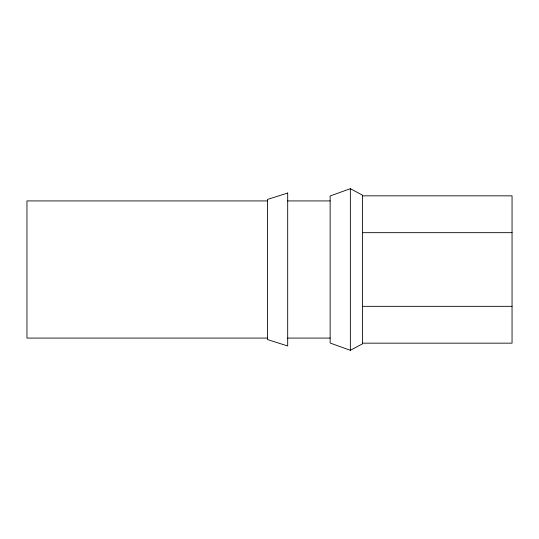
<?xml version="1.0" encoding="UTF-8"?>
<svg xmlns="http://www.w3.org/2000/svg" width="539" height="539" viewBox="0 0 539 539"><rect width="100%" height="100%" fill="white"/><g stroke="black" fill="none" stroke-linecap="round" stroke-linejoin="round"><path stroke-width="0.81" d="M350.35 350.31L362.477 343.842L362.477 195.158L350.35 188.69L330.137 195.967L330.137 343.033L350.35 350.31L350.35 188.69M362.477 195.839L512.05 195.839L512.05 343.161L362.477 343.161M267.479 200.919L26.95 200.919L26.95 338.081L267.479 338.081M287.691 200.919L330.137 200.919M362.477 232.666L512.05 232.666M362.477 306.334L512.05 306.334M287.691 338.081L330.137 338.081M287.691 193.023L267.479 199.443L267.479 339.557L287.691 345.977L287.691 193.023"/></g></svg>
